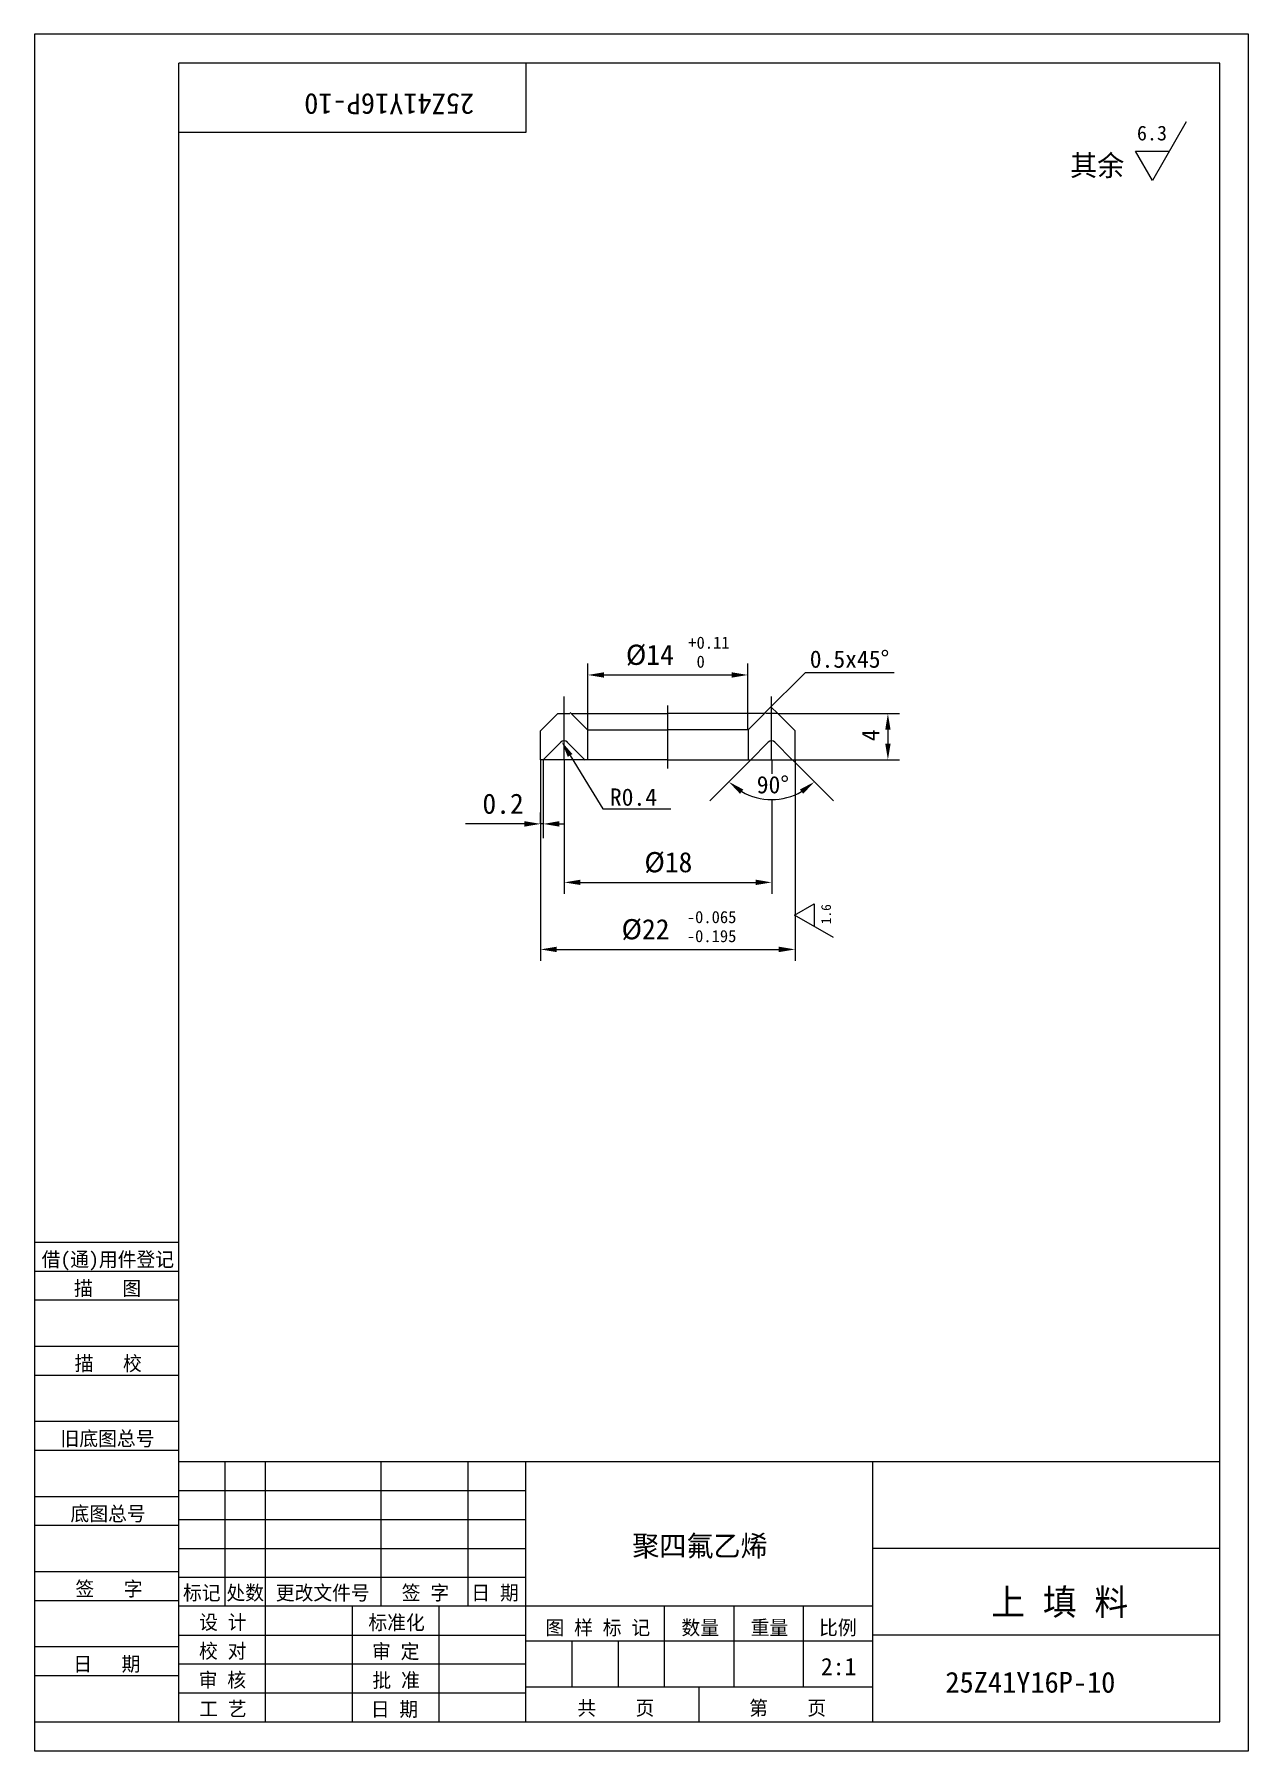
# Model space of a CAD drawing. Header units: metres. Extents: x 0 to 210, y 0 to 297.
import ezdxf

# ---------------------------------------------------------------- set-up
doc = ezdxf.new("R2010")
doc.units = ezdxf.units.M
for name, color, linetype in [('C', 6, 'Continuous'), ('D', 1, 'Continuous'), ('FL', 5, 'Continuous'), ('T', 7, 'Continuous'), ('TL', 4, 'Continuous')]:
    doc.layers.add(name, color=color, linetype=linetype)

# ---------------------------------------------------------------- blocks, each defined once
blk = doc.blocks.new('TUKUN4')
at = {"layer": 'FL'}
for p, q in [((0, 297), (0, 0)), ((210, 297), (0, 297)), ((210, 0), (210, 297)), ((0, 78), (25, 78)), ((0, 70), (25, 70)), ((0, 65), (25, 65)), ((0, 57), (25, 57)), ((0, 52), (25, 52)), ((33, 25), (33, 50)), ((40, 5), (40, 50)), ((60, 25), (60, 50)), ((75, 25), (75, 50)), ((25, 45), (85, 45)), ((0, 44), (25, 44)), ((0, 39), (25, 39)), ((25, 40), (85, 40)), ((25, 35), (85, 35)), ((0, 31), (25, 31)), ((25, 30), (85, 30)), ((0, 26), (25, 26)), ((70, 5), (70, 25)), ((0, 18), (25, 18)), ((25, 20), (85, 20)), ((25, 15), (85, 15)), ((0, 13), (25, 13)), ((25, 10), (85, 10)), ((0, 0), (210, 0))]:
    blk.add_line(p, q, dxfattribs=at)
at = {"layer": 'TL'}
for p, q in [((25, 5), (25, 292)), ((205, 292), (25, 292)), ((85, 292), (85, 280)), ((205, 5), (205, 292)), ((85, 280), (25, 280)), ((0, 88), (25, 88)), ((0, 83), (25, 83)), ((205, 50), (25, 50)), ((85, 5), (85, 50)), ((145, 5), (145, 50)), ((205, 35), (145, 35)), ((145, 25), (25, 25)), ((55, 5), (55, 25)), ((109, 11), (109, 25)), ((121, 11), (121, 25)), ((133, 11), (133, 25)), ((85, 19), (145, 19)), ((93, 11), (93, 19)), ((101, 11), (101, 19)), ((205, 20), (145, 20)), ((145, 11), (85, 11)), ((115, 5), (115, 11)), ((0, 5), (205, 5))]:
    blk.add_line(p, q, dxfattribs=at)
at = {"layer": 'T'}
for s, p in [('借(通)用件登记', (1.26, 83.76)), ('描   图', (6.86, 78.76)), ('描   校', (6.98, 65.76)), ('旧底图总号', (4.52, 52.76)), ('底图总号', (6.25, 39.76)), ('签   字', (7.1, 26.76)), ('标记', (25.71, 26.07)), ('处数', (33.22, 26.07)), ('更改文件号', (41.75, 26.07)), ('签 字', (63.53, 26.07)), ('日 期', (75.57, 26.07)), ('设 计', (28.5, 20.99)), ('标准化', (57.77, 20.93)), ('图 样 标 记', (88.4, 20.04)), ('数量', (111.92, 20.04)), ('重量', (123.88, 20.04)), ('比例', (135.7, 20.04)), ('校 对', (28.48, 15.99)), ('审 定', (58.39, 15.93)), ('日   期', (6.72, 13.76)), ('审 核', (28.41, 10.99)), ('批 准', (58.46, 10.93)), ('共    页', (93.91, 6.13)), ('第    页', (123.62, 6.13)), ('工 艺', (28.52, 5.99)), ('日 期', (58.18, 5.93))]:
    blk.add_text(s, height=2.5, dxfattribs=at).set_placement(p)

msp = doc.modelspace()

# ---------------------------------------------------------------- linework, layer by layer
at = {"layer": 'C'}
for p, q in [((91.61, 171.41), (91.61, 182.41)), ((127.5, 171.41), (127.5, 182.41)), ((109.55, 169.98), (109.55, 180.84))]:
    msp.add_line(p, q, dxfattribs=at)
at = {"layer": 'D'}
for p, q in [((199.21, 281.86), (193.35, 271.72)), ((193.35, 271.72), (190.42, 276.79)), ((190.42, 276.79), (196.28, 276.79)), ((95.73, 176.68), (95.73, 188.14)), ((123.37, 176.68), (123.37, 188.14)), ((98.53, 186.14), (120.57, 186.14)), ((126.29, 179.51), (133.36, 186.58)), ((133.36, 186.58), (142.64, 186.58)), ((142.64, 186.58), (148.7, 186.58)), ((128.55, 179.45), (127.39, 180.61)), ((128.55, 179.45), (149.61, 179.45)), ((147.61, 176.65), (147.61, 174.26)), ((87.55, 171.45), (87.55, 136.65)), ((88, 171.45), (88, 157.91)), ((91.65, 171.37), (91.65, 148.25)), ((92.65, 172.22), (96.27, 166.29)), ((123.89, 171.45), (116.82, 164.38)), ((127.53, 171.37), (127.53, 169.03)), ((131.11, 171.45), (138.18, 164.38)), ((131.52, 171.46), (149.61, 171.46)), ((131.55, 171.45), (131.55, 136.65)), ((96.27, 166.29), (98.3, 162.96)), ((127.53, 164.58), (127.53, 148.25)), ((87.56, 160.37), (87.56, 162.37)), ((98.3, 162.96), (110.09, 162.96)), ((81.96, 160.37), (74.54, 160.37)), ((84.76, 160.37), (81.96, 160.37)), ((87.99, 160.37), (87.56, 160.37)), ((90.79, 160.37), (91.59, 160.37)), ((94.45, 150.25), (124.73, 150.25)), ((131.46, 144.59), (134.84, 146.54)), ((134.84, 146.54), (134.84, 142.64)), ((138.22, 140.69), (131.46, 144.59)), ((90.35, 138.65), (128.75, 138.65))]:
    msp.add_line(p, q, dxfattribs=at)
msp.add_arc((127.5, 175.05), 10.47, 240.37, 299.63, dxfattribs=at)
for points in [[(98.53, 186.61), (98.53, 185.67), (95.73, 186.14)], [(120.57, 186.61), (120.57, 185.67), (123.37, 186.14)], [(147.15, 176.65), (148.08, 176.65), (147.61, 179.45)], [(92.25, 171.97), (93.05, 172.46), (91.19, 174.61)], [(147.15, 174.26), (148.08, 174.26), (147.61, 171.46)], [(122.04, 165.58), (122.61, 166.32), (120.1, 167.65)], [(132.39, 166.32), (132.96, 165.58), (134.9, 167.65)], [(84.76, 160.84), (84.76, 159.9), (87.56, 160.37)], [(90.79, 160.84), (90.79, 159.9), (87.99, 160.37)], [(94.45, 150.72), (94.45, 149.79), (91.65, 150.25)], [(124.73, 150.72), (124.73, 149.79), (127.53, 150.25)], [(90.35, 139.12), (90.35, 138.18), (87.55, 138.65)], [(128.75, 139.12), (128.75, 138.18), (131.55, 138.65)]]:
    msp.add_solid(points, dxfattribs=at)
at = {"layer": 'TL'}
for p, q in [((90.55, 179.45), (87.55, 176.45)), ((90.55, 179.45), (92.63, 179.45)), ((92.68, 179.64), (95.68, 176.64)), ((92.88, 179.45), (109.55, 179.45)), ((126.23, 179.45), (109.55, 179.45)), ((126.42, 179.64), (123.42, 176.64)), ((128.55, 179.45), (126.48, 179.45)), ((128.55, 179.45), (131.55, 176.45)), ((87.55, 171.45), (87.55, 176.45)), ((95.68, 176.64), (109.5, 176.64)), ((95.68, 176.64), (95.68, 171.52)), ((123.42, 176.64), (109.61, 176.64)), ((123.42, 176.64), (123.42, 171.52)), ((131.55, 171.45), (131.55, 176.45)), ((87.96, 171.41), (91.04, 174.49)), ((95.25, 171.41), (92.17, 174.49)), ((123.86, 171.41), (126.93, 174.49)), ((131.14, 171.41), (128.07, 174.49)), ((95.55, 171.45), (87.55, 171.45)), ((95.69, 171.45), (95.55, 171.45)), ((109.55, 171.45), (95.69, 171.45)), ((109.55, 171.45), (123.41, 171.45)), ((123.41, 171.45), (123.55, 171.45)), ((123.55, 171.45), (131.55, 171.45))]:
    msp.add_line(p, q, dxfattribs=at)
for centre in [(91.61, 173.92), (127.5, 173.92)]:
    msp.add_arc(centre, 0.8, 45, 135, dxfattribs=at)

# ---------------------------------------------------------------- block references
at = {"layer": 'D'}
msp.add_blockref('TUKUN4', (0, 0), dxfattribs=at)

# ---------------------------------------------------------------- texts
for s, height, rotation, p in [('25Z41Y16P-10', 3.6, 180, (76.06, 286.75)), ('4', 3, 90, (146.12, 174.69)), ('1.6', 1.7, 90, (137.77, 143.01))]:
    msp.add_text(s, height=height, rotation=rotation, dxfattribs=at).set_placement(p)
for s, height, p in [('6.3', 2.55, (190.68, 278.64)), ('其余', 3.6, (179.12, 272.5)), ('%%c14', 3.5, (102.3, 187.89)), ('+0.11', 2.1, (113.09, 190.69)), ('0.5x45%%d', 3, (134.1, 187.39)), (' 0', 2.1, (113.09, 187.4)), ('R0.4', 3, (99.53, 163.51)), ('90%%d', 3, (124.93, 165.66)), ('0.2', 3.5, (77.49, 162.12)), ('%%c18', 3.5, (105.5, 152)), ('%%c22', 3.5, (101.55, 140.4)), ('-0.065', 2.1, (112.84, 143.2)), ('-0.195', 2.1, (112.84, 139.91)), ('聚四氟乙烯', 3.6, (103.4, 33.64)), ('上 填 料', 4.5, (165.5, 23.47)), ('2:1', 3, (136.03, 13.05)), ('25Z41Y16P-10', 3.6, (157.56, 10.04))]:
    msp.add_text(s, height=height, dxfattribs=at).set_placement(p)

doc.saveas('drawing.dxf')
